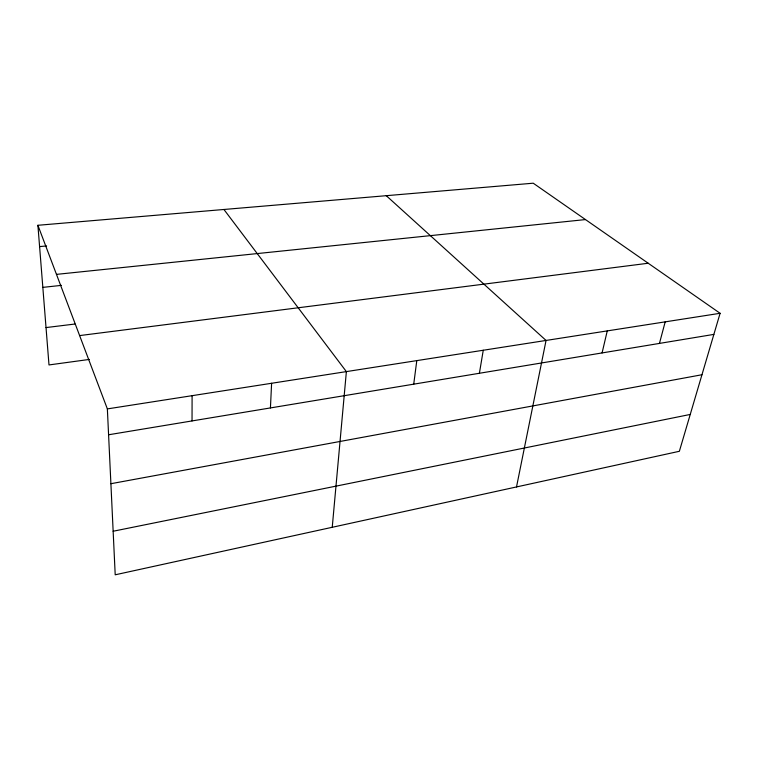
<?xml version="1.0" encoding="UTF-8"?>
<svg xmlns="http://www.w3.org/2000/svg" width="758" height="758" viewBox="0 0 758 758"><rect width="100%" height="100%" fill="white"/><g stroke="black" fill="none" stroke-linecap="round" stroke-linejoin="round"><path stroke-width="1.14" d="M192.039 420.936L192.096 395.685M270.426 407.937L271.61 383.273M332.241 527.284L346.378 371.609L223.932 209.483M413.726 384.164L416.796 360.619M479.397 373.277L483.253 350.253M516.511 486.939L546.054 340.446L386.267 195.687M602.079 352.934L607.262 330.895M659.451 343.421L665.192 321.856M720.1 313.291L679.367 451.285L115.207 574.801L107.361 408.903L37.9 225.287L533.234 183.199L720.1 313.291L107.361 408.903M113.15 531.244L690.235 414.446M110.895 483.708L701.955 374.746M108.584 434.77L713.865 334.392M89.387 359.425L48.995 364.939L37.9 225.287M79.628 335.586L648.213 263.244M46.02 327.579L74.957 324.026M42.827 287.377L61.426 285.368M56.471 274.377L585.47 219.574M39.596 246.596L46.598 245.943"/></g></svg>
